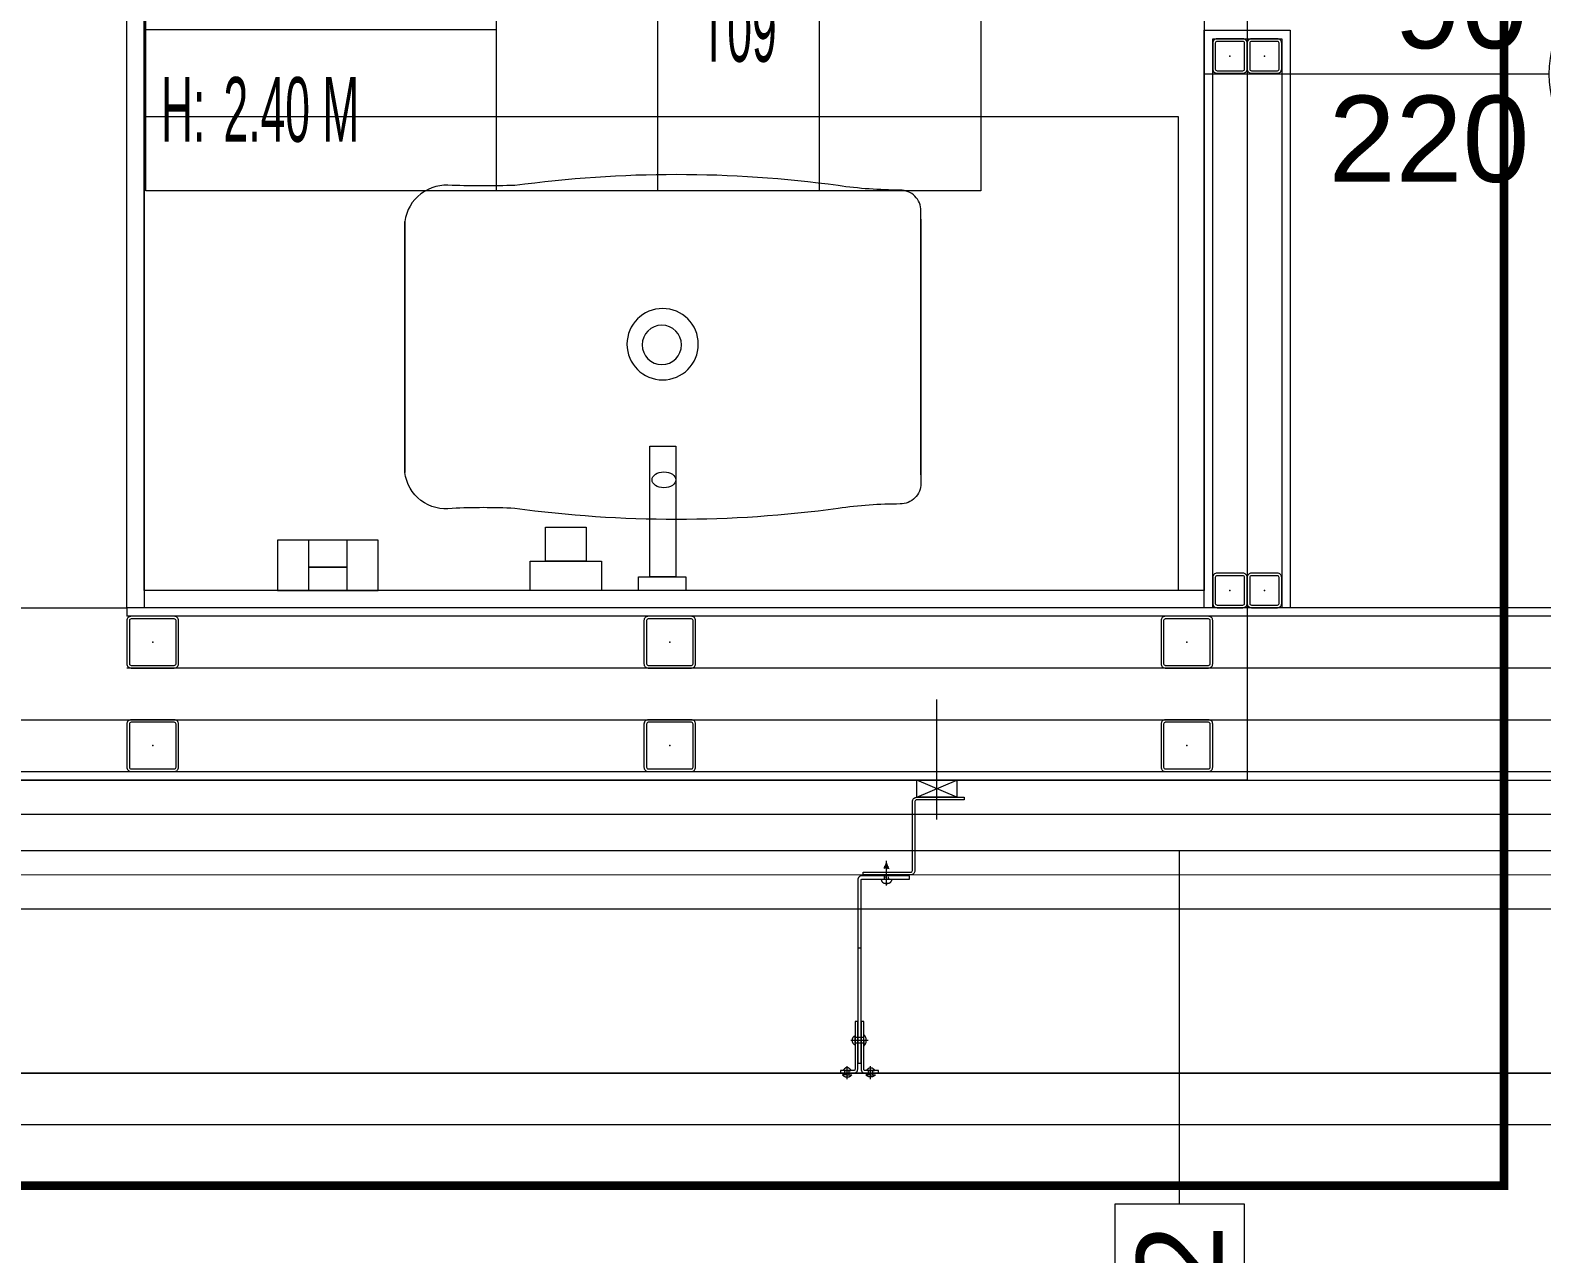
# Model space of a CAD drawing. Extents: x -1133 to 23780, y -1311 to 8245.
# Drawn here: x 1251.3 to 1426.7, y 270 to 412 of the extents above; entities that cross this region are included whole.
import ezdxf
from ezdxf.enums import TextEntityAlignment as Align

# ---------------------------------------------------------------- set-up
doc = ezdxf.new("R2010")
doc.units = 0
doc.header["$MEASUREMENT"] = 0
doc.linetypes.add('HIDDEN2', pattern=[4.7625, 3.175, -1.5875])
doc.layers.get('0').update_dxf_attribs({"color": 9, "lineweight": 9})
for name, color, linetype, lineweight in [('01', 9, 'Continuous', 9), ('05V', 9, 'Continuous', 9), ('06D', 9, 'Continuous', 9), ('10', 9, 'Continuous', 9), ('11', 9, 'Continuous', 9), ('14', 9, 'Continuous', 9), ('21', 9, 'Continuous', 9), ('22', 8, 'Continuous', 9), ('33', 9, 'BATTING', 9), ('35', 9, 'Continuous', 9), ('40B', 9, 'Continuous', 9)]:
    doc.layers.add(name, color=color, linetype=linetype, lineweight=lineweight)
doc.styles.add('Arial', font='arial.ttf', dxfattribs={"height": 2.5})
doc.styles.add('MuuM_TEXT-STANDART', font='ARIALN.TTF')
doc.linetypes.add('BATTING', pattern='A,0.0001,-0.1,[134,ltypeshp.shx,S=0.1,R=0,X=-0.1,Y=0],-0.2,[134,ltypeshp.shx,S=0.1,R=180,X=0.1,Y=0],-0.1', length=0.4001)

# ---------------------------------------------------------------- blocks, each defined once
blk = doc.blocks.new('0_wallno')
blk.add_lwpolyline([(-7.84, 1.5), (7.942, 1.5), (7.942, -1.5), (-7.84, -1.5)], close=True)
blk.add_lwpolyline([(7.942, 0), (16.132, 0)])
at = {"style": 'Arial'}
blk.add_attdef('GENISLIK', text='', height=2, dxfattribs=at).set_placement((8.442, 0), align=Align.BOTTOM_LEFT)
blk.add_attdef('DUVARNO', text='', height=2, dxfattribs=at).set_placement((0, 0), align=Align.MIDDLE_CENTER)
blk.add_attdef('YUKSEKLIK', text='', height=2, dxfattribs=at).set_placement((8.442, -0.5), align=Align.TOP_LEFT)
blk = doc.blocks.new('0_doorno')
blk.add_lwpolyline([(4.5, 0), (12.5, 0)])
blk.add_ellipse((-0.891, 0), major_axis=(-5.391, 0), ratio=0.666667)
at = {"style": 'Arial'}
blk.add_attdef('YUKSEKLIK', text='', height=2, dxfattribs=at).set_placement((5, 12.3), align=Align.TOP_LEFT)
blk.add_attdef('KAPINO', text='', height=2, dxfattribs=at).set_placement((0, 0), align=Align.MIDDLE)
blk.add_attdef('GENISLIK', text='', height=2, dxfattribs=at).set_placement((5, -3.789), align=Align.BOTTOM_LEFT)
blk = doc.blocks.new('sıvı sabunluk plan')
for points in [[(5.85, 1.3), (0, 1.3), (0, 13), (5.85, 13), (5.85, 1.3)], [(3.15, 4.9), (0, 4.9), (0, 9.4), (3.15, 9.4), (3.15, 4.9)], [(5.85, 4.9), (3.15, 4.9), (3.15, 9.4), (5.85, 9.4), (5.85, 4.9)]]:
    blk.add_lwpolyline(points)
blk = doc.blocks.new('LAVABO BATARYA PLAN')
at = {"layer": '05V'}
for points in [[(0, 0), (5.5, 0), (5.5, -1.56), (0, -1.56)], [(9.77, 0), (18.07, 0), (18.07, -3.39), (9.77, -3.39)], [(1.18, -1.56), (4.18, -1.56), (4.18, -16.74), (1.18, -16.74)], [(11.55, -3.39), (16.28, -3.39), (16.28, -7.35), (11.55, -7.35)]]:
    blk.add_lwpolyline(points, close=True, dxfattribs=at)
blk = doc.blocks.new('lavabo 120')
at = {"lineweight": 0, "flags": 128}
blk.add_lwpolyline([(55, 0), (0, 0), (0, -120), (55, -120)], close=True, dxfattribs=at)
blk.add_lwpolyline([(55, -120), (55, 0), (0, 0), (0, -120)], close=True)
for points in [[(41.59, -90.14), (10.95, -90.14, -0.414214), (8.55, -87.74, 0.035809), (8.03, -80.54, -0.067889), (8.03, -43, 0.002456), (8.03, -35.74, -0.418149), (12.2, -30.25), (41.32, -30.25)], [(11.93, -90.14), (42.57, -90.14, 0.414214), (44.97, -87.74, -0.035809), (45.49, -80.54, 0.067889), (45.49, -43, -0.025966), (45.49, -35.74, 0.418149), (41.32, -30.25), (12.2, -30.25)]]:
    blk.add_lwpolyline(points, format="xyb")
for centre, radius in [((26.43, -60.17), 4.14), ((26.51, -60.08), 2.28)]:
    blk.add_circle(centre, radius)
at = {"extrusion": (0, 0, -1)}
blk.add_ellipse((42.16, -60.32), major_axis=(0, 1.38), ratio=0.667081, start_param=3.141593, end_param=9.424778, dxfattribs=at)
at = {"extrusion": (0, 0, -1), "zscale": -1, "rotation": 90}
blk.add_blockref('LAVABO BATARYA PLAN', (-55, -62.86), dxfattribs=at)
at = {"layer": '05V'}
blk.add_blockref('sıvı sabunluk plan', (49.15, -28.47), dxfattribs=at)
blk = doc.blocks.new('p-kolon_80x80')
blk.add_lwpolyline([(-40, -40), (40, -40), (40, 40), (-40, 40)], close=True)
blk = doc.blocks.new('Prf-40x40')
for points in [[(1.5, -2), (-1.5, -2, -0.414214), (-2, -1.5), (-2, 1.5, -0.414214), (-1.5, 2), (1.5, 2, -0.414214), (2, 1.5), (2, -1.5, -0.414214)], [(1.5, -1.7), (-1.5, -1.7, -0.414214), (-1.7, -1.5), (-1.7, 1.5, -0.414214), (-1.5, 1.7), (1.5, 1.7, -0.414214), (1.7, 1.5), (1.7, -1.5, -0.414214)]]:
    blk.add_lwpolyline(points, format="xyb", close=True)
blk.add_point((0, 0))
blk = doc.blocks.new('p- alum kaplama profil')
at = {"lineweight": 13}
blk.add_lwpolyline([(7.12, 12.59), (7.12, 26.49)], dxfattribs=at)
at = {"lineweight": 5}
blk.add_lwpolyline([(9.44, 15.16), (4.79, 15.16), (4.79, 17.16), (9.44, 17.16)], close=True, dxfattribs=at)
for points in [[(4.79, 15.16), (9.44, 17.16)], [(9.44, 15.16), (4.79, 17.16)]]:
    blk.add_lwpolyline(points, dxfattribs=at)
at = {"lineweight": 18}
blk.add_lwpolyline([(4.09, 6.16), (-1.41, 6.16), (-1.41, 6.46), (4.09, 6.46, 0.414214), (4.29, 6.66), (4.29, 14.66, -0.414214), (4.79, 15.16), (10.29, 15.16), (10.29, 14.86), (4.79, 14.86, 0.414214), (4.59, 14.66), (4.59, 6.66, -0.414214)], format="xyb", close=True, dxfattribs=at)
blk.add_lwpolyline([(-2.06, 5.56), (-2.06, -2.34), (-2.06, -15.69), (-1.66, -15.69), (-1.66, -2.34), (-1.66, 5.56), (-1.66, 5.56), (-1.66, 5.57), (-1.66, 5.57), (-1.66, 5.58), (-1.66, 5.58), (-1.65, 5.59), (-1.65, 5.59), (-1.65, 5.59), (-1.65, 5.6), (-1.65, 5.6), (-1.64, 5.61), (-1.64, 5.61), (-1.64, 5.62), (-1.64, 5.62), (-1.63, 5.62), (-1.63, 5.63), (-1.63, 5.63), (-1.62, 5.63), (-1.62, 5.64), (-1.61, 5.64), (-1.61, 5.64), (-1.61, 5.64), (-1.6, 5.65), (-1.6, 5.65), (-1.59, 5.65), (-1.59, 5.65), (-1.58, 5.65), (-1.58, 5.65), (-1.57, 5.66), (-1.57, 5.66), (-1.56, 5.66), (-1.56, 5.66), (3.94, 5.66), (3.94, 6.06), (-1.56, 6.06), (-1.58, 6.06), (-1.61, 6.05), (-1.63, 6.05), (-1.66, 6.05), (-1.68, 6.04), (-1.7, 6.03), (-1.73, 6.03), (-1.75, 6.02), (-1.77, 6.01), (-1.79, 6), (-1.82, 5.99), (-1.84, 5.97), (-1.86, 5.96), (-1.88, 5.94), (-1.89, 5.93), (-1.91, 5.91), (-1.93, 5.89), (-1.95, 5.87), (-1.96, 5.85), (-1.97, 5.83), (-1.99, 5.81), (-2, 5.79), (-2.01, 5.77), (-2.02, 5.75), (-2.03, 5.72), (-2.04, 5.7), (-2.04, 5.68), (-2.05, 5.65), (-2.05, 5.63), (-2.06, 5.61), (-2.06, 5.58)], close=True)
blk.add_lwpolyline([(-1.66, -2.34), (-2.06, -2.34)])
for points in [[(-2.36, -10.84), (-2.36, -16.39), (-2.36, -16.39, -0.414214), (-2.51, -16.54), (-2.51, -16.54), (-4.06, -16.54), (-4.06, -16.84), (-2.51, -16.84), (-2.51, -16.84, 0.414214), (-2.06, -16.39), (-2.06, -10.84)], [(-1.36, -10.84), (-1.66, -10.84), (-1.66, -16.39, 0.414214), (-1.21, -16.84), (-1.21, -16.84), (0.34, -16.84), (0.34, -16.54), (-1.21, -16.54), (-1.21, -16.54, -0.414214), (-1.36, -16.39), (-1.36, -16.39)]]:
    blk.add_lwpolyline(points, format="xyb", close=True)
for points in [[(1.56, 7.05, -10), (1.02, 7.13, -10)], [(1.05, 6.91, -10), (1.29, 7.56, -10)], [(1.29, 4.93, -10), (1.29, 7.8, -10)], [(1.53, 6.82, -10), (1.29, 7.56, -10)], [(0.67, 5.66, -10), (1.91, 5.66, -10)], [(0.67, 5.66, -10), (0.67, 5.64, -10), (0.67, 5.62, -10), (0.67, 5.6, -10), (0.68, 5.58, -10), (0.68, 5.56, -10), (0.69, 5.54, -10), (0.69, 5.52, -10), (0.7, 5.5, -10), (0.7, 5.48, -10), (0.71, 5.46, -10), (0.72, 5.45, -10), (0.73, 5.43, -10), (0.74, 5.41, -10), (0.75, 5.4, -10), (0.76, 5.38, -10), (0.77, 5.36, -10), (0.79, 5.35, -10), (0.8, 5.33, -10), (0.81, 5.32, -10), (0.83, 5.31, -10), (0.84, 5.29, -10), (0.86, 5.28, -10), (0.87, 5.27, -10), (0.89, 5.26, -10), (0.91, 5.25, -10), (0.92, 5.24, -10), (0.94, 5.23, -10), (0.96, 5.22, -10), (0.98, 5.21, -10), (1, 5.21, -10), (1.02, 5.2, -10), (1.03, 5.2, -10)], [(0.96, 5.66, -10), (0.97, 5.66, -10), (0.97, 5.66, -10), (0.97, 5.66, -10), (0.98, 5.66, -10), (0.98, 5.66, -10), (0.99, 5.66, -10), (0.99, 5.66, -10), (1, 5.66, -10), (1, 5.67, -10), (1, 5.67, -10), (1.01, 5.67, -10), (1.01, 5.67, -10), (1.01, 5.67, -10), (1.02, 5.68, -10), (1.02, 5.68, -10), (1.02, 5.68, -10), (1.03, 5.69, -10), (1.03, 5.69, -10), (1.03, 5.69, -10), (1.04, 5.7, -10), (1.04, 5.7, -10), (1.04, 5.7, -10), (1.04, 5.71, -10), (1.04, 5.71, -10), (1.05, 5.72, -10), (1.05, 5.72, -10), (1.05, 5.72, -10), (1.05, 5.73, -10), (1.05, 5.73, -10), (1.05, 5.74, -10), (1.05, 5.74, -10), (1.05, 5.75, -10)], [(1.61, 6.87, -10), (0.98, 6.96, -10)], [(1.33, 5.85, -10), (0.98, 5.88, -10)], [(1.05, 5.83, -10), (1.05, 6.01, -10)], [(1.05, 5.75, -10), (1.05, 5.83, -10)], [(1.29, 6.16, -10), (1.29, 6.26, -10)], [(1.53, 5.75, -10), (1.53, 5.92, -10)], [(1.53, 5.75, -10), (1.53, 5.74, -10), (1.53, 5.74, -10), (1.53, 5.73, -10), (1.53, 5.73, -10), (1.53, 5.72, -10), (1.54, 5.72, -10), (1.54, 5.72, -10), (1.54, 5.71, -10), (1.54, 5.71, -10), (1.54, 5.7, -10), (1.54, 5.7, -10), (1.55, 5.7, -10), (1.55, 5.69, -10), (1.55, 5.69, -10), (1.55, 5.69, -10), (1.56, 5.68, -10), (1.56, 5.68, -10), (1.56, 5.68, -10), (1.57, 5.67, -10), (1.57, 5.67, -10), (1.58, 5.67, -10), (1.58, 5.67, -10), (1.58, 5.67, -10), (1.59, 5.66, -10), (1.59, 5.66, -10), (1.6, 5.66, -10), (1.6, 5.66, -10), (1.6, 5.66, -10), (1.61, 5.66, -10), (1.61, 5.66, -10), (1.62, 5.66, -10), (1.62, 5.66, -10)], [(1.55, 5.2, -10), (1.57, 5.2, -10), (1.59, 5.21, -10), (1.6, 5.21, -10), (1.62, 5.22, -10), (1.64, 5.23, -10), (1.66, 5.24, -10), (1.68, 5.25, -10), (1.69, 5.26, -10), (1.71, 5.27, -10), (1.73, 5.28, -10), (1.74, 5.29, -10), (1.76, 5.31, -10), (1.77, 5.32, -10), (1.78, 5.33, -10), (1.8, 5.35, -10), (1.81, 5.36, -10), (1.82, 5.38, -10), (1.83, 5.4, -10), (1.84, 5.41, -10), (1.85, 5.43, -10), (1.86, 5.45, -10), (1.87, 5.46, -10), (1.88, 5.48, -10), (1.89, 5.5, -10), (1.89, 5.52, -10), (1.9, 5.54, -10), (1.9, 5.56, -10), (1.9, 5.58, -10), (1.91, 5.6, -10), (1.91, 5.62, -10), (1.91, 5.64, -10), (1.91, 5.66, -10)], [(1.03, 5.2, -10), (1.04, 5.2, -10), (1.05, 5.19, -10), (1.05, 5.19, -10), (1.06, 5.19, -10), (1.06, 5.19, -10), (1.07, 5.19, -10), (1.07, 5.19, -10), (1.08, 5.19, -10), (1.08, 5.19, -10), (1.09, 5.19, -10), (1.09, 5.18, -10), (1.1, 5.18, -10), (1.1, 5.18, -10), (1.11, 5.18, -10), (1.11, 5.18, -10), (1.12, 5.18, -10), (1.12, 5.18, -10), (1.13, 5.18, -10), (1.13, 5.18, -10), (1.14, 5.18, -10), (1.15, 5.18, -10), (1.15, 5.18, -10), (1.16, 5.17, -10), (1.16, 5.17, -10), (1.17, 5.17, -10), (1.17, 5.17, -10), (1.18, 5.17, -10), (1.18, 5.17, -10), (1.19, 5.17, -10), (1.19, 5.17, -10), (1.2, 5.17, -10), (1.2, 5.17, -10)], [(1.2, 5.17, -10), (1.2, 5.2, -10)], [(1.38, 5.2, -10), (1.2, 5.2, -10)], [(1.38, 5.17, -10), (1.38, 5.2, -10)], [(1.38, 5.17, -10), (1.38, 5.17, -10), (1.39, 5.17, -10), (1.39, 5.17, -10), (1.4, 5.17, -10), (1.41, 5.17, -10), (1.41, 5.17, -10), (1.42, 5.17, -10), (1.42, 5.17, -10), (1.43, 5.17, -10), (1.43, 5.18, -10), (1.44, 5.18, -10), (1.44, 5.18, -10), (1.45, 5.18, -10), (1.45, 5.18, -10), (1.46, 5.18, -10), (1.46, 5.18, -10), (1.47, 5.18, -10), (1.47, 5.18, -10), (1.48, 5.18, -10), (1.48, 5.18, -10), (1.49, 5.18, -10), (1.5, 5.19, -10), (1.5, 5.19, -10), (1.51, 5.19, -10), (1.51, 5.19, -10), (1.52, 5.19, -10), (1.52, 5.19, -10), (1.53, 5.19, -10), (1.53, 5.19, -10), (1.54, 5.19, -10), (1.54, 5.2, -10), (1.55, 5.2, -10)], [(-2.86, -13.04, 0), (-0.86, -13.04, 0)], [(-2.36, -12.52, 0), (-2.4, -12.53, 0), (-2.43, -12.56, 0), (-2.47, -12.58, 0), (-2.5, -12.6, 0), (-2.53, -12.63, 0), (-2.56, -12.66, 0), (-2.59, -12.69, 0), (-2.61, -12.73, 0), (-2.63, -12.76, 0), (-2.65, -12.8, 0), (-2.67, -12.84, 0), (-2.68, -12.88, 0), (-2.69, -12.92, 0), (-2.7, -12.96, 0), (-2.71, -13, 0), (-2.71, -13.04, 0), (-2.71, -13.08, 0), (-2.7, -13.13, 0), (-2.69, -13.17, 0), (-2.68, -13.21, 0), (-2.67, -13.25, 0), (-2.65, -13.28, 0), (-2.63, -13.32, 0), (-2.61, -13.36, 0), (-2.59, -13.39, 0), (-2.56, -13.42, 0), (-2.53, -13.45, 0), (-2.5, -13.48, 0), (-2.47, -13.51, 0), (-2.43, -13.53, 0), (-2.4, -13.55, 0), (-2.36, -13.57, 0)], [(-2.36, -13.04, 0), (-2.36, -12.52, 0)], [(-2.36, -13.04, 0), (-2.36, -12.73, 0)], [(-2.36, -12.73, 0), (-2.36, -13.04, 0)], [(-1.36, -12.73, 0), (-2.36, -12.73, 0)], [(-2.36, -13.04, 0), (-2.36, -13.36, 0)], [(-2.36, -13.04, 0), (-2.36, -13.57, 0)], [(-2.36, -13.36, 0), (-2.36, -13.04, 0)], [(-1.36, -13.36, 0), (-2.36, -13.36, 0)], [(-1.36, -13.04, 0), (-1.36, -12.37, 0)], [(-1.36, -13.72, 0), (-1.32, -13.68, 0), (-1.29, -13.65, 0), (-1.26, -13.61, 0), (-1.23, -13.58, 0), (-1.2, -13.54, 0), (-1.18, -13.5, 0), (-1.16, -13.45, 0), (-1.14, -13.41, 0), (-1.12, -13.37, 0), (-1.1, -13.32, 0), (-1.09, -13.28, 0), (-1.08, -13.23, 0), (-1.07, -13.18, 0), (-1.06, -13.14, 0), (-1.06, -13.09, 0), (-1.06, -13.04, 0), (-1.06, -12.99, 0), (-1.06, -12.95, 0), (-1.07, -12.9, 0), (-1.08, -12.85, 0), (-1.09, -12.81, 0), (-1.1, -12.76, 0), (-1.12, -12.72, 0), (-1.14, -12.67, 0), (-1.16, -12.63, 0), (-1.18, -12.59, 0), (-1.2, -12.55, 0), (-1.23, -12.51, 0), (-1.26, -12.47, 0), (-1.29, -12.43, 0), (-1.32, -12.4, 0), (-1.36, -12.37, 0)], [(-1.36, -13.04, 0), (-1.36, -13.72, 0)], [(-3.84, -17.04, 0), (-3.81, -17.07, 0), (-3.78, -17.1, 0), (-3.75, -17.12, 0), (-3.72, -17.15, 0), (-3.69, -17.17, 0), (-3.66, -17.19, 0), (-3.62, -17.21, 0), (-3.59, -17.23, 0), (-3.55, -17.24, 0), (-3.52, -17.26, 0), (-3.48, -17.27, 0), (-3.44, -17.28, 0), (-3.4, -17.28, 0), (-3.36, -17.29, 0), (-3.32, -17.29, 0), (-3.29, -17.29, 0), (-3.25, -17.29, 0), (-3.21, -17.29, 0), (-3.17, -17.28, 0), (-3.13, -17.28, 0), (-3.09, -17.27, 0), (-3.06, -17.26, 0), (-3.02, -17.24, 0), (-2.98, -17.23, 0), (-2.95, -17.21, 0), (-2.91, -17.19, 0), (-2.88, -17.17, 0), (-2.85, -17.15, 0), (-2.82, -17.12, 0), (-2.79, -17.1, 0), (-2.76, -17.07, 0), (-2.73, -17.04, 0)], [(-3.29, -17.04, 0), (-3.84, -17.04, 0)], [(-2.85, -16.54, 0), (-2.86, -16.51, 0), (-2.87, -16.47, 0), (-2.89, -16.44, 0), (-2.91, -16.41, 0), (-2.93, -16.38, 0), (-2.96, -16.35, 0), (-2.98, -16.33, 0), (-3.01, -16.31, 0), (-3.04, -16.29, 0), (-3.07, -16.27, 0), (-3.11, -16.25, 0), (-3.14, -16.24, 0), (-3.18, -16.23, 0), (-3.21, -16.22, 0), (-3.25, -16.22, 0), (-3.29, -16.22, 0), (-3.32, -16.22, 0), (-3.36, -16.22, 0), (-3.39, -16.23, 0), (-3.43, -16.24, 0), (-3.46, -16.25, 0), (-3.5, -16.27, 0), (-3.53, -16.29, 0), (-3.56, -16.31, 0), (-3.59, -16.33, 0), (-3.61, -16.35, 0), (-3.64, -16.38, 0), (-3.66, -16.41, 0), (-3.68, -16.44, 0), (-3.7, -16.47, 0), (-3.71, -16.51, 0), (-3.73, -16.54, 0)], [(-3.29, -16.54, 0), (-3.73, -16.54, 0)], [(-3.29, -16.54, 0), (-3.55, -16.54, 0)], [(-3.55, -16.54, 0), (-3.29, -16.54, 0)], [(-3.55, -17.04, 0), (-3.55, -16.54, 0)], [(-3.29, -17.54, 0), (-3.29, -16.04, 0)], [(-3.29, -16.54, 0), (-2.85, -16.54, 0)], [(-3.29, -16.54, 0), (-3.03, -16.54, 0)], [(-3.03, -16.54, 0), (-3.29, -16.54, 0)], [(-3.29, -17.04, 0), (-2.73, -17.04, 0)], [(-3.03, -17.04, 0), (-3.03, -16.54, 0)], [(-0.56, -17.04, 0), (-1.11, -17.04, 0)], [(0, -17.04, 0), (-0.03, -17.07, 0), (-0.06, -17.1, 0), (-0.09, -17.12, 0), (-0.12, -17.15, 0), (-0.15, -17.17, 0), (-0.18, -17.19, 0), (-0.22, -17.21, 0), (-0.25, -17.23, 0), (-0.29, -17.24, 0), (-0.33, -17.26, 0), (-0.36, -17.27, 0), (-0.4, -17.28, 0), (-0.44, -17.28, 0), (-0.48, -17.29, 0), (-0.52, -17.29, 0), (-0.56, -17.29, 0), (-0.59, -17.29, 0), (-0.63, -17.29, 0), (-0.67, -17.28, 0), (-0.71, -17.28, 0), (-0.75, -17.27, 0), (-0.79, -17.26, 0), (-0.82, -17.24, 0), (-0.86, -17.23, 0), (-0.89, -17.21, 0), (-0.93, -17.19, 0), (-0.96, -17.17, 0), (-0.99, -17.15, 0), (-1.02, -17.12, 0), (-1.05, -17.1, 0), (-1.08, -17.07, 0), (-1.11, -17.04, 0)], [(-1, -16.54, 0), (-0.98, -16.51, 0), (-0.97, -16.47, 0), (-0.95, -16.44, 0), (-0.93, -16.41, 0), (-0.91, -16.38, 0), (-0.88, -16.35, 0), (-0.86, -16.33, 0), (-0.83, -16.31, 0), (-0.8, -16.29, 0), (-0.77, -16.27, 0), (-0.73, -16.25, 0), (-0.7, -16.24, 0), (-0.66, -16.23, 0), (-0.63, -16.22, 0), (-0.59, -16.22, 0), (-0.56, -16.22, 0), (-0.52, -16.22, 0), (-0.48, -16.22, 0), (-0.45, -16.23, 0), (-0.41, -16.24, 0), (-0.38, -16.25, 0), (-0.34, -16.27, 0), (-0.31, -16.29, 0), (-0.28, -16.31, 0), (-0.25, -16.33, 0), (-0.23, -16.35, 0), (-0.2, -16.38, 0), (-0.18, -16.41, 0), (-0.16, -16.44, 0), (-0.14, -16.47, 0), (-0.13, -16.51, 0), (-0.12, -16.54, 0)], [(-0.56, -16.54, 0), (-1, -16.54, 0)], [(-0.56, -16.54, 0), (-0.82, -16.54, 0)], [(-0.82, -16.54, 0), (-0.56, -16.54, 0)], [(-0.82, -17.04, 0), (-0.82, -16.54, 0)], [(-0.56, -17.54, 0), (-0.56, -16.04, 0)], [(-0.56, -16.54, 0), (-0.3, -16.54, 0)], [(-0.56, -16.54, 0), (-0.12, -16.54, 0)], [(-0.3, -16.54, 0), (-0.56, -16.54, 0)], [(-0.56, -17.04, 0), (0, -17.04, 0)], [(-0.3, -17.04, 0), (-0.3, -16.54, 0)]]:
    blk.add_polyline3d(points)
blk = doc.blocks.new('0_roomno2')
blk.add_lwpolyline([(19.375, -10.5), (0, -10.5), (0, 0), (19.375, 0)], close=True)
for points in [[(0, -3), (19.375, -3)], [(8.125, -3), (8.125, -10.5)], [(11.875, -3), (11.875, -10.5)], [(15.625, -3), (15.625, -10.5)], [(0, -6.75), (8.125, -6.75)]]:
    blk.add_lwpolyline(points)
at = {"style": 'MuuM_TEXT-STANDART', "width": 0.6}
blk.add_text('H:', height=1.5, dxfattribs=at).set_placement((0.35, -8.608), align=Align.MIDDLE_LEFT)
at = {"style": 'Arial'}
blk.add_attdef('ODANO', (0, 1.17), '', height=2, dxfattribs=at)
blk.add_attdef('MEKANADI', text='', height=2, dxfattribs=at).set_placement((0.35, -3), align=Align.BOTTOM_LEFT)
at = {"style": 'MuuM_TEXT-STANDART', "width": 0.6}
for tag, p in [('YER01', (10, -4.5)), ('TAVAN01', (13.75, -4.5)), ('DUVAR01', (17.5, -4.5)), ('YER02', (10, -6.75)), ('TAVAN02', (13.75, -6.75)), ('DUVAR02', (17.5, -6.75)), ('YER03', (10, -9)), ('TAVAN03', (13.75, -9)), ('DUVAR03', (17.5, -9))]:
    blk.add_attdef(tag, text='', height=1.5, dxfattribs=at).set_placement(p, align=Align.MIDDLE_CENTER)
for tag, p in [('M2', (0.35, -4.875)), ('TEMIZTAVANYUKSEKLIGI', (1.8, -8.608))]:
    blk.add_attdef(tag, text='', height=1.5, dxfattribs=at).set_placement(p, align=Align.MIDDLE_LEFT)
blk = doc.blocks.new('prf-60x60')
for points in [[(-2.5, -6), (2.5, -6, 0.414214), (3, -5.5), (3, -0.5, 0.414214), (2.5, 0), (-2.5, 0, 0.414214), (-3, -0.5), (-3, -5.5, 0.414214)], [(-2.5, -5.7), (2.5, -5.7, 0.414214), (2.7, -5.5), (2.7, -0.5, 0.414214), (2.5, -0.3), (-2.5, -0.3, 0.414214), (-2.7, -0.5), (-2.7, -5.5, 0.414214)]]:
    blk.add_lwpolyline(points, format="xyb", close=True)
at = {"color": 252}
blk.add_point((0, -3), dxfattribs=at)
blk = doc.blocks.new('p-zemin kat')
at = {"layer": '06D'}
for points in [[(1719.26, 285), (1122.5, 285), (1122.5, 1420)], [(1719.26, 310), (1147.5, 310), (1147.5, 824.8)], [(1719.26, 316.79), (1154.5, 316.77), (1154.5, 825), (1162.5, 825)], [(1175.5, 425), (1175.5, 818), (1169.5, 818), (1169.5, 332), (1692.56, 332), (1692.56, 338), (1262.5, 338)], [(1392.5, 407.5), (1392.5, 347)]]:
    blk.add_lwpolyline(points, dxfattribs=at)
at = {"layer": '10'}
for points, const_width in [([(1719.26, 291), (1128.5, 291), (1128.5, 1420.16)], 0.2), ([(1719.26, 314), (1151.5, 314), (1151.5, 831.63)], 0.1)]:
    blk.add_lwpolyline(points, dxfattribs=dict(at, const_width=const_width))
at = {"layer": '11'}
for points in [[(1182.5, 425), (1182.5, 825), (1162.5, 825), (1162.5, 325), (1699.56, 325), (1699.56, 345), (1262.5, 345)], [(1181.5, 425), (1181.5, 824), (1163.5, 824), (1163.5, 326), (1698.56, 326), (1698.56, 344), (1262.5, 344)], [(1262.5, 345), (1262.5, 344)]]:
    blk.add_lwpolyline(points, dxfattribs=at)
for points in [[(1387.5, 412), (1397.5, 412), (1397.5, 345), (1387.5, 345)], [(1388.5, 411), (1396.5, 411), (1396.5, 345), (1388.5, 345)]]:
    blk.add_lwpolyline(points, close=True, dxfattribs=at)
at = {"layer": '14'}
blk.add_lwpolyline([(1182.5, 427), (1264.5, 427), (1264.5, 345)], dxfattribs=at)
at = {"layer": '33', "ltscale": 0.4}
blk.add_lwpolyline([(1719.26, 321), (1158.5, 321), (1158.25, 827.22)], dxfattribs=at)
at = {"layer": '35'}
blk.add_lwpolyline([(1387.5, 347), (1264.5, 347), (1264.5, 427), (1184.5, 427), (1184.5, 517), (1387.5, 517)], close=True, dxfattribs=at)
at = {"layer": '40B'}
blk.add_lwpolyline([(3287.33, 2825), (2222.5, 2825), (2222.5, 2815), (1955, 2815), (1955, 1945), (1959.5, 1945), (1959.5, 1385), (1162.5, 1385), (1162.5, 730), (1392.5, 730), (1392.5, 325), (1522.5, 325), (1522.5, 725), (1802.6, 725), (1802.6, 730), (1831.78, 791.16), (1935.27, 740.05, -0.306949), (4278.59, 2070.68, 0.001238)], format="xyb", dxfattribs=at)
blk.add_lwpolyline([(1392.5, 534), (1392.5, 325), (1162.5, 325), (1162.5, 534)], close=True, dxfattribs=at)
at = {"layer": '01'}
blk.add_blockref('p-kolon_80x80', (1222.5, 385), dxfattribs=at)
at = {"layer": '10', "xscale": -1}
for p in [(1390.5, 409), (1394.5, 409), (1390.5, 347), (1394.5, 347)]:
    blk.add_blockref('Prf-40x40', p, dxfattribs=at)
at = {"layer": '10'}
for name, p in [('prf-60x60', (1265.5, 344)), ('prf-60x60', (1325.5, 344)), ('prf-60x60', (1385.5, 344)), ('p- alum kaplama profil', (1349.36, 307.84)), ('prf-60x60', (1265.5, 332)), ('prf-60x60', (1325.5, 332)), ('prf-60x60', (1385.5, 332))]:
    blk.add_blockref(name, p, dxfattribs=at)
at = {"layer": '21'}
ref = blk.add_blockref('0_roomno2', (1264.71, 445.85), dxfattribs=dict(at, xscale=5, yscale=5, zscale=5))
ref.add_attrib('ODANO', 'AUDI-ZK-05', dxfattribs={"layer": '0', "height": 10, "style": 'MuuM_TEXT-STANDART'}).set_placement((1264.71, 445.85), align=Align.BOTTOM_LEFT)
ref.add_attrib('MEKANADI', 'WC BAY', dxfattribs={"layer": '0', "height": 10, "style": 'MuuM_TEXT-STANDART'}).set_placement((1266.46, 430.85), align=Align.BOTTOM_LEFT)
ref.add_attrib('M2', '5.96 m2', dxfattribs={"layer": '0', "height": 7.5, "style": 'MuuM_TEXT-STANDART', "width": 0.6}).set_placement((1266.46, 421.47), align=Align.MIDDLE_LEFT)
ref.add_attrib('TEMIZTAVANYUKSEKLIGI', '2.40 M', dxfattribs={"layer": '0', "height": 7.5, "style": 'MuuM_TEXT-STANDART', "width": 0.6}).set_placement((1273.71, 402.81), align=Align.MIDDLE_LEFT)
ref.add_attrib('YER01', 'Y08', dxfattribs={"layer": '0', "height": 7.5, "style": 'MuuM_TEXT-STANDART', "width": 0.6}).set_placement((1314.71, 423.35), align=Align.MIDDLE_CENTER)
ref.add_attrib('TAVAN01', 'T01', dxfattribs={"layer": '0', "height": 7.5, "style": 'MuuM_TEXT-STANDART', "width": 0.6}).set_placement((1333.46, 423.35), align=Align.MIDDLE_CENTER)
ref.add_attrib('DUVAR01', 'D11', dxfattribs={"layer": '0', "height": 7.5, "style": 'MuuM_TEXT-STANDART', "width": 0.6}).set_placement((1352.21, 423.35), align=Align.MIDDLE_CENTER)
ref.add_attrib('TAVAN02', 'T09', dxfattribs={"layer": '0', "height": 7.5, "style": 'MuuM_TEXT-STANDART', "width": 0.6}).set_placement((1333.46, 412.1), align=Align.MIDDLE_CENTER)

msp = doc.modelspace()

# ---------------------------------------------------------------- linework, layer by layer
at = {"layer": '21', "linetype": 'HIDDEN2', "ltscale": 0.1, "const_width": 1}
msp.add_lwpolyline([(1116.06, 758.11), (1422.31, 758.11), (1422.31, 277.94), (1116.06, 277.94)], close=True, dxfattribs=at)

# ---------------------------------------------------------------- block references
at = {"layer": '05V', "xscale": -1, "rotation": 90}
msp.add_blockref('lavabo 120', (1264.5, 402), dxfattribs=at)
at = {"layer": '10'}
msp.add_blockref('p-zemin kat', (0, 0), dxfattribs=at)
at = {"layer": '22'}
ref = msp.add_blockref('0_doorno', (1450, 406.91), dxfattribs=dict(at, xscale=-5, yscale=5, zscale=5))
ref.add_attrib('KAPINO', 'K-AH-01', dxfattribs={"layer": '0', "height": 10, "style": 'Arial'}).set_placement((1453.59, 406.91), align=Align.MIDDLE)
ref.add_attrib('GENISLIK', '90', dxfattribs={"layer": '0', "height": 10, "style": 'Arial'}).set_placement((1409.55, 406.91), align=Align.BOTTOM_LEFT)
ref.add_attrib('YUKSEKLIK', '220', dxfattribs={"layer": '0', "height": 10, "style": 'Arial'}).set_placement((1401.95, 404.41), align=Align.TOP_LEFT)
ref = msp.add_blockref('0_wallno', (1384.66, 236.12), dxfattribs=dict(at, xscale=5, yscale=5, zscale=5, rotation=90))
ref.add_attrib('DUVARNO', 'AUDI-GC02', dxfattribs={"layer": '0', "height": 10, "rotation": 90, "style": 'Arial'}).set_placement((1384.66, 236.12), align=Align.MIDDLE_CENTER)

doc.saveas('drawing.dxf')
